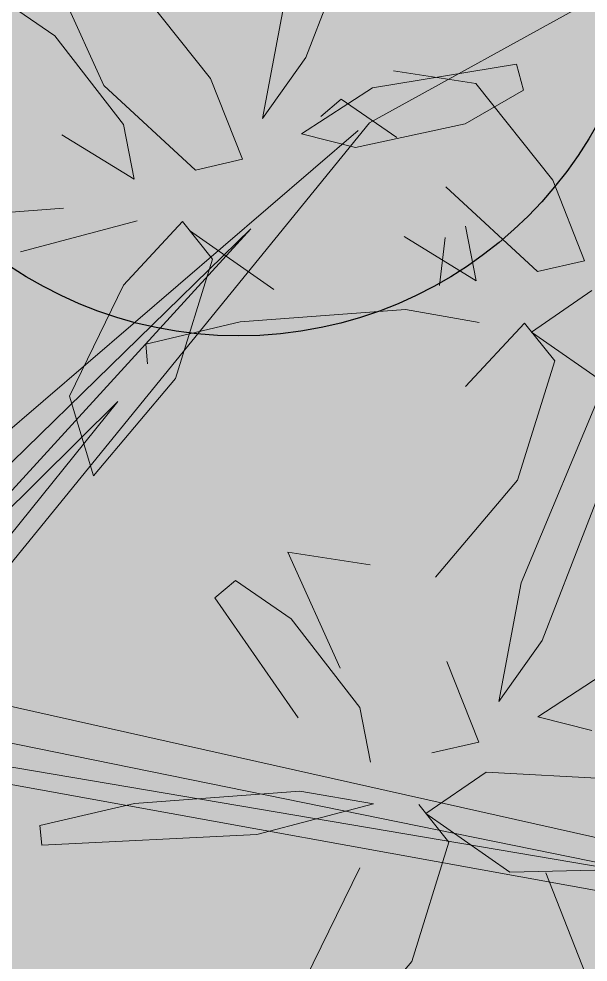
# Model space of a CAD drawing. Header units: metres. Extents: x 349703 to 349913, y 9282546 to 9282694.
# Drawn here: x 349809.522 to 349809.828, y 9282620.98 to 9282621.487 of the extents above; entities that cross this region are included whole.
import ezdxf

# ---------------------------------------------------------------- set-up
doc = ezdxf.new("R2010")
doc.units = ezdxf.units.M
doc.header["$LTSCALE"] = 0.25
for name, color, linetype, lineweight in [('AREA-VERDE', 3, 'CONTINUOUS', 9), ('ARQ-FONDO', 253, 'CONTINUOUS', 9), ('LLORAD-SIMB', 1, 'CONTINUOUS', 25)]:
    doc.layers.add(name, color=color, linetype=linetype, lineweight=lineweight)

# ---------------------------------------------------------------- blocks, each defined once
blk = doc.blocks.new('ARR2')
at = {"layer": 'ARQ-FONDO', "lineweight": 5}
for p, q in [((2741.36929, 1214.73585), (2741.74216, 1214.94111)), ((2741.36652, 1214.90651), (2741.3199, 1214.78639)), ((2741.16307, 1214.76479), (2741.12238, 1214.85488)), ((2741.18632, 1214.84506), (2741.24601, 1214.77009)), ((2741.08188, 1214.83284), (2741.12506, 1214.80323)), ((2741.28635, 1214.73902), (2741.30373, 1214.83106)), ((2741.12506, 1214.80323), (2741.17834, 1214.73435)), ((2741.3199, 1214.78639), (2741.28635, 1214.73902)), ((2741.37177, 1214.76306), (2741.48362, 1214.7814)), ((2741.48362, 1214.7814), (2741.48886, 1214.76121)), ((2741.388, 1214.77613), (2741.45194, 1214.76631)), ((2741.24601, 1214.77009), (2741.27078, 1214.70747)), ((2741.45194, 1214.76631), (2741.51163, 1214.69134)), ((2741.23427, 1214.69899), (2741.16307, 1214.76479)), ((2741.31659, 1214.72719), (2741.37177, 1214.76306)), ((2741.48886, 1214.76121), (2741.44355, 1214.73496)), ((2741.33152, 1214.74068), (2741.3475, 1214.75409)), ((2741.3475, 1214.75409), (2741.39068, 1214.72448)), ((2740.93517, 1214.36421), (2741.3605, 1214.72992)), ((2741.01447, 1214.29989), (2741.36929, 1214.73585)), ((2741.17834, 1214.73435), (2741.1867, 1214.69196)), ((2741.44355, 1214.73496), (2741.35844, 1214.7165)), ((2741.1867, 1214.69196), (2741.13058, 1214.72635)), ((2741.35844, 1214.7165), (2741.31659, 1214.72719)), ((2741.27078, 1214.70747), (2741.23427, 1214.69899)), ((2741.49989, 1214.62024), (2741.42869, 1214.68604)), ((2741.51163, 1214.69134), (2741.5364, 1214.62872)), ((2741.00334, 1214.65989), (2741.13183, 1214.66948)), ((2741.18903, 1214.65957), (2741.09846, 1214.63567)), ((2741.17834, 1214.60979), (2741.22421, 1214.6591)), ((2741.22421, 1214.6591), (2741.24757, 1214.62979)), ((2741.27733, 1214.6535), (2740.96957, 1214.317)), ((2740.97152, 1214.35547), (2741.27733, 1214.6535)), ((2741.22956, 1214.65211), (2741.29499, 1214.60638)), ((2741.44396, 1214.6556), (2741.45232, 1214.61321)), ((2741.45232, 1214.61321), (2741.3962, 1214.6476)), ((2741.4237, 1214.6095), (2741.42822, 1214.64674)), ((2741.24757, 1214.62979), (2741.2188, 1214.5372)), ((2741.5364, 1214.62872), (2741.49989, 1214.62024)), ((2741.13634, 1214.52366), (2741.17834, 1214.60979)), ((2741.54209, 1214.60546), (2741.49518, 1214.57336)), ((2741.26896, 1214.58114), (2741.39745, 1214.59073)), ((2741.39745, 1214.59073), (2741.45465, 1214.58082)), ((2741.19558, 1214.56389), (2741.26896, 1214.58114)), ((2741.44396, 1214.53104), (2741.48983, 1214.58035)), ((2741.48983, 1214.58035), (2741.51319, 1214.55103)), ((2741.49518, 1214.57336), (2741.56061, 1214.52762)), ((2741.19702, 1214.5487), (2741.19558, 1214.56389)), ((2741.51319, 1214.55103), (2741.48442, 1214.45845)), ((2741.2188, 1214.5372), (2741.15498, 1214.46171)), ((2741.48721, 1214.37856), (2741.55166, 1214.53291)), ((2740.96957, 1214.317), (2741.17407, 1214.51937)), ((2741.17407, 1214.51937), (2740.97842, 1214.27699)), ((2741.15498, 1214.46171), (2741.13634, 1214.52366)), ((2741.48442, 1214.45845), (2741.4206, 1214.38296)), ((2741.55, 1214.45401), (2741.50338, 1214.33389)), ((2741.30586, 1214.40238), (2741.3698, 1214.39256)), ((2741.34655, 1214.31229), (2741.30586, 1214.40238)), ((2741.24938, 1214.36693), (2741.26535, 1214.38034)), ((2741.26535, 1214.38034), (2741.30854, 1214.35073)), ((2741.46982, 1214.28652), (2741.48721, 1214.37856)), ((2741.31405, 1214.27385), (2741.24938, 1214.36693)), ((2741.30854, 1214.35073), (2741.36181, 1214.28185)), ((2741.50338, 1214.33389), (2741.46982, 1214.28652)), ((2741.42948, 1214.31759), (2741.45426, 1214.25497)), ((2741.50006, 1214.27469), (2741.55525, 1214.31056)), ((2741.01447, 1214.29989), (2741.65941, 1214.15519)), ((2740.97842, 1214.27699), (2741.64026, 1214.1425)), ((2741.36181, 1214.28185), (2741.37017, 1214.23946)), ((2741.54192, 1214.264), (2741.50006, 1214.27469)), ((2741.64026, 1214.1425), (2740.98495, 1214.25353)), ((2741.45426, 1214.25497), (2741.41775, 1214.24649)), ((2740.99091, 1214.24023), (2741.64218, 1214.12229)), ((2741.45995, 1214.23171), (2741.41304, 1214.19961)), ((2741.55821, 1214.22614), (2741.45995, 1214.23171)), ((2741.18682, 1214.20739), (2741.31531, 1214.21698)), ((2741.31531, 1214.21698), (2741.3725, 1214.20707)), ((2741.11344, 1214.19014), (2741.18682, 1214.20739)), ((2741.3725, 1214.20707), (2741.28194, 1214.18317)), ((2741.40768, 1214.2066), (2741.43105, 1214.17729)), ((2741.41304, 1214.19961), (2741.47847, 1214.15388)), ((2741.11488, 1214.17495), (2741.11344, 1214.19014)), ((2741.28194, 1214.18317), (2741.11488, 1214.17495)), ((2741.43105, 1214.17729), (2741.40228, 1214.0847)), ((2741.31981, 1214.07116), (2741.36181, 1214.15729)), ((2741.47847, 1214.15388), (2741.60718, 1214.157)), ((2741.50623, 1214.15335), (2741.9224, 1213.0996)), ((2741.40228, 1214.0847), (2741.33846, 1214.00921))]:
    blk.add_line(p, q, dxfattribs=at)

msp = doc.modelspace()

# ---------------------------------------------------------------- hatches: boundary and pattern name
at = {"layer": 'AREA-VERDE', "lineweight": 0, "true_color": 0xc4e4b2, "transparency": 33554687}
h = msp.add_hatch(color=3, dxfattribs=at)
h.dxf.hatch_style = 1
h.paths.add_polyline_path([(349810.34134, 9282626.72458), (349798.27596, 9282626.71695), (349798.27596, 9282620.77184), (349810.34134, 9282620.77946)])
h.paths.add_polyline_path([(349799.27596, 9282625.71695), (349809.69309, 9282625.71695), (349809.69309, 9282621.77184), (349799.27596, 9282621.77184)], flags=16)

# ---------------------------------------------------------------- linework, layer by layer
at = {"layer": 'LLORAD-SIMB'}
msp.add_circle((349809.64, 9282621.53667), 0.22, dxfattribs=at)

# ---------------------------------------------------------------- block references
at = {"layer": 'ARQ-FONDO', "xscale": 0.6917913537138002, "yscale": 0.6917913537138002, "zscale": 0.6917913537138002}
msp.add_blockref('ARR2', (347913.25467, 9281781.08746, -25514.15002), dxfattribs=at)

doc.saveas('drawing.dxf')
